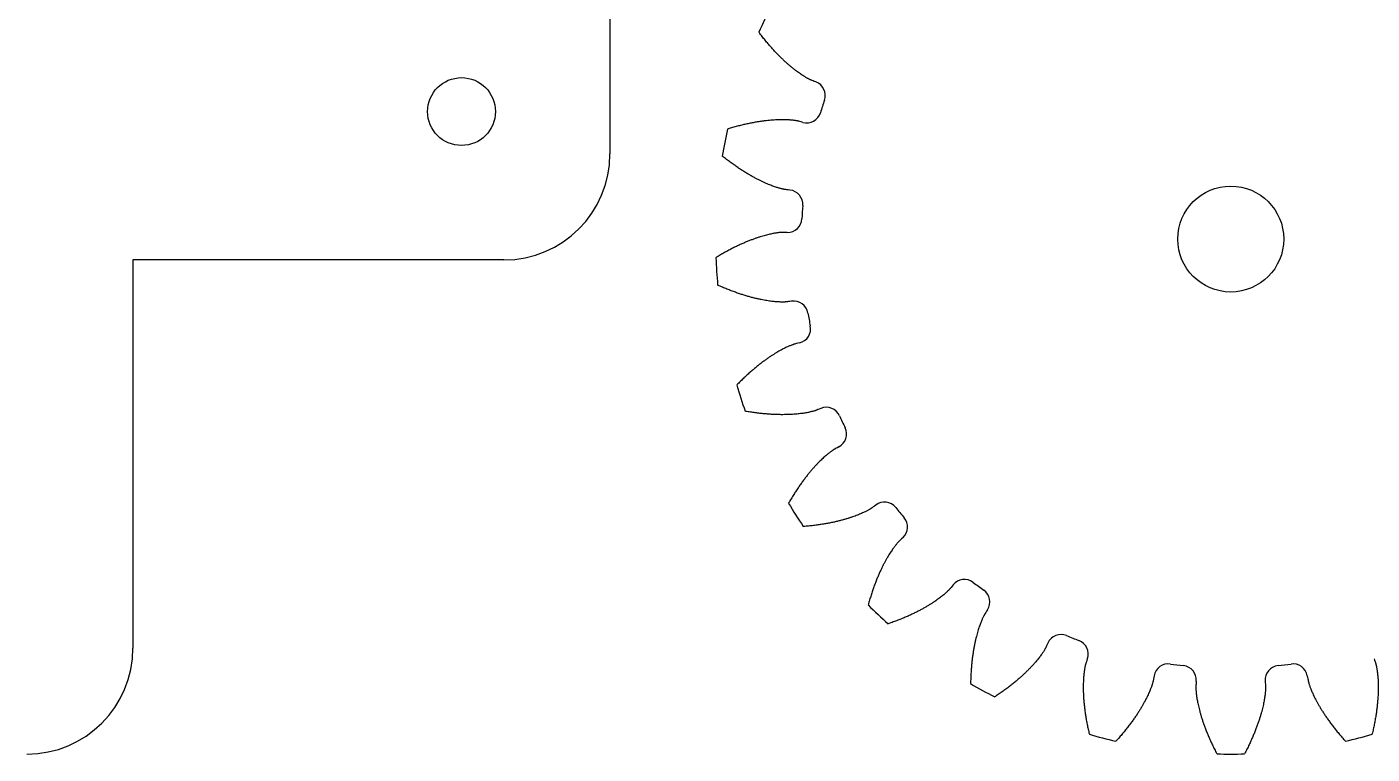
# Model space of a CAD drawing. Extents: x 0.1 to 34, y 0 to 22.
# Drawn here: x 5.231 to 7.729, y 15.904 to 17.255 of the extents above; entities that cross this region are included whole.
import ezdxf

# ---------------------------------------------------------------- set-up
doc = ezdxf.new("R2010")
doc.units = 0
doc.header["$LTSCALE"] = 0.5
doc.header["$MEASUREMENT"] = 0
doc.layers.add('VISIBLE', color=7, linetype='CONTINUOUS')

msp = doc.modelspace()

# ---------------------------------------------------------------- linework, layer by layer
at = {"layer": 'VISIBLE'}
for p, q in [((6.313868066011151, 18.39713222768186), (6.313868066011151, 17.01917947177635)), ((6.117017672310364, 16.82232907807556), (5.428041294357608, 16.82232907807556)), ((5.428041294357608, 16.82232907807556), (5.428041294357607, 16.10128213353806))]:
    msp.add_line(p, q, dxfattribs=at)
for centre, radius in [((6.038277514830049, 17.09791962925667), 0.0629921259842519), ((7.466785317873226, 16.8611246532231), 0.0984251968503937)]:
    msp.add_circle(centre, radius, dxfattribs=at)
for centre, radius, start, end in [((7.466785317873226, 16.8611246532231), 0.9566929133858267, 153.2729143596303, 156.3270856403697), ((6.687021735592581, 17.12776238842843), 0.0268474817862995, 341.1220361915381, 69.24605063993587), ((7.466785317873205, 16.86112465322311), 0.7972440944881668, 161.1220361915319, 162.8779638084677), ((6.679217599755139, 17.10374372803966), 0.0268474817862995, 254.7539493600625, 342.8779638084671), ((7.466785317873226, 16.8611246532231), 0.9566929133858267, 167.6729143596302, 170.7270856403696), ((6.117017672310364, 17.01917947177635), 0.1968503937007875, 270, 0), ((6.645209334132749, 16.92546615637182), 0.0268474817862995, 355.5220361915267, 83.6460506399378), ((7.466785317873204, 16.8611246532231), 0.7972440944881668, 175.5220361915321, 177.2779638084679), ((6.643623577515377, 16.90026127670555), 0.0268474817862995, 269.1539493600628, 357.2779638084712), ((7.466785317873226, 16.8611246532231), 0.9566929133858267, 182.0729143596301, 185.1270856403696), ((6.655019573276437, 16.71912711104088), 0.0268474817862995, 9.92203619152797, 98.04605063993812), ((7.466785317873204, 16.8611246532231), 0.7972440944881668, 189.9220361915322, 191.6779638084679), ((6.659751834799411, 16.69431972738362), 0.0268474817862995, 283.5539493600616, 11.67796380846336), ((7.466785317873226, 16.8611246532231), 0.9566929133858267, 196.4729143596302, 199.5270856403697), ((6.715836039618714, 16.52171029351568), 0.0268474817862995, 24.32203619152897, 112.4460506399369), ((7.466785317873206, 16.86112465322309), 0.7972440944881668, 204.3220361915323, 206.077963808468), ((6.726588973886504, 16.49885914501778), 0.0268474817862995, 297.9539493600606, 26.07796380846802), ((7.466785317873226, 16.8611246532231), 0.9566929133858267, 210.8729143596302, 213.9270856403695), ((6.823837410911977, 16.3456201284896), 0.0268474817862995, 38.72203619152781, 126.8460506399419), ((7.466785317873209, 16.86112465322309), 0.7972440944881668, 218.722036191532, 220.4779638084676), ((6.839935371518011, 16.32616103685183), 0.0268474817862995, 312.3539493600662, 40.47796380846973), ((6.97223756379661, 16.20192100864554), 0.0268474817862995, 53.12203619152511, 141.2460506399403), ((7.466785317873213, 16.86112465322308), 0.7972440944881668, 233.1220361915321, 234.8779638084678), ((6.992669056671855, 16.18707666016103), 0.0268474817862995, 326.7539493600617, 54.87796380846748), ((7.466785317873226, 16.8611246532231), 0.9566929133858267, 225.27291435963, 228.3270856403695), ((7.151711970889288, 16.0996420781717), 0.0268474817862995, 67.52203619153136, 155.6460506399333), ((7.466785317873218, 16.86112465322308), 0.7972440944881668, 247.522036191532, 249.2779638084676), ((7.175193210194617, 16.09034519784944), 0.0268474817862995, 341.1539493600642, 69.2779638084679), ((5.231190900656819, 16.10128213353806), 0.1968503937007883, 270.0000000000002, 0), ((7.350983595131681, 16.04520989842536), 0.0268474817862995, 81.9220361915326, 170.0460506399336), ((7.466785317873224, 16.86112465322308), 0.7972440944881668, 261.9220361915321, 263.6779638084677), ((7.376039168243582, 16.04204464344752), 0.0268474817862995, 355.553949360063, 83.6779638084669), ((7.557531467502869, 16.04204464344752), 0.0268474817862995, 96.32203619153124, 184.4460506399369), ((7.466785317873229, 16.86112465322308), 0.7972440944881668, 276.322036191532, 278.0779638084679), ((7.582587040614771, 16.04520989842536), 0.0268474817862995, 9.953949360066357, 98.07796380846742), ((7.466785317873226, 16.8611246532231), 0.9566929133858267, 239.6729143596301, 242.7270856403696), ((7.466785317873226, 16.8611246532231), 0.9566929133858267, 254.0729143596303, 257.1270856403697), ((7.466785317873226, 16.8611246532231), 0.9566929133858267, 282.8729143596303, 285.9270856403697), ((7.466785317873226, 16.8611246532231), 0.9566929133858267, 268.4729143596303, 271.5270856403697)]:
    msp.add_arc(centre, radius, start, end, dxfattribs=at)
for points, knots in [([(6.696535288301359, 17.15286775823497), (6.692152274735229, 17.15452867902227), (6.688175774200857, 17.15604212059268), (6.687787356107346, 17.15621627893837), (6.686919702127298, 17.15659031866463), (6.685898731570252, 17.15706386557452), (6.68453906446388, 17.15772299511043), (6.68291184943801, 17.15855430712562), (6.681003218309005, 17.15957730489749), (6.678826610044673, 17.16080084219774), (6.676387511207682, 17.1622367793988), (6.673694229006979, 17.16389579607058), (6.670754661536128, 17.16578863167162), (6.667577245154685, 17.16792570713525), (6.664170670745927, 17.17031722376349), (6.660543957969946, 17.17297312343096), (6.656706425631637, 17.17590308914308), (6.652667691488771, 17.1791165342666), (6.648437663350133, 17.18262259524625), (6.644026532347094, 17.18643012351611), (6.639444765370178, 17.19054767808437), (6.634703097294388, 17.19498351736289), (6.629812523752685, 17.1997455945869), (6.624784290664423, 17.20484154034051), (6.619629895472571, 17.21027869589373), (6.614361042281984, 17.21606395130709), (6.60898977391303, 17.22220433732638), (6.603527921899979, 17.22870471571089), (6.597989178765164, 17.23557662950871), (6.593670143313378, 17.24114297060311), (6.591204647526403, 17.24443362954039), (6.59059571640446, 17.2452510813697)], [0.0536911672303415, 0.0536911672303415, 0.0536911672303415, 0.0536911672303415, 0.0905435754010975, 0.1013092728352796, 0.115207725714169, 0.1316525960378305, 0.1502993258569811, 0.170914061082359, 0.1933246408430584, 0.2173974649983035, 0.2430249432379983, 0.2701180128204043, 0.2986013623095595, 0.3284102196682816, 0.3594881017725389, 0.3917851842297868, 0.4252570875892032, 0.4598639524258898, 0.4955697204921996, 0.5323415664158622, 0.5701494416815013, 0.608965703886983, 0.6487648118058339, 0.6895230719587512, 0.731218426019739, 0.7738302709676904, 0.8173393057706125, 0.8617273997723854, 0.9069774789850393, 0.953073427271242, 0.9682173229019486, 0.9682173229019486, 0.9682173229019486, 0.9682173229019486]), ([(6.67215765944779, 17.07784113123697), (6.667635462242212, 17.0790736888285), (6.663528827096473, 17.08018661724789), (6.66311222255074, 17.0802740266136), (6.662190420700776, 17.08048141633205), (6.661086094279467, 17.08069842027077), (6.659598673863162, 17.08096436554788), (6.657793596311148, 17.08124827299448), (6.655648178288359, 17.08154251564152), (6.653168088031696, 17.08183203141015), (6.650350792911612, 17.08210400013692), (6.647196736307614, 17.08234489901333), (6.643705995416277, 17.08254139725201), (6.639879270124927, 17.08268010537308), (6.635717595330948, 17.08274766197681), (6.631222424405354, 17.08273072229449), (6.626395604891892, 17.0826159751541), (6.621239384681896, 17.08239015180579), (6.615756409093581, 17.08204003704661), (6.609949720182993, 17.08155247971925), (6.603822754983672, 17.08091440315674), (6.597379344019217, 17.08011281636231), (6.590623708149188, 17.07913482196262), (6.583560460368652, 17.07796763649991), (6.576194587214116, 17.07659856273455), (6.568531507629348, 17.07501514699027), (6.560576831891995, 17.07320462268202), (6.552337274243936, 17.07115610216255), (6.543817127335009, 17.06885219864712), (6.537051141050689, 17.06688759944795), (6.533122312265811, 17.06567458250817), (6.532149190510026, 17.06537117081931)], [0.0536911672303425, 0.0536911672303425, 0.0536911672303425, 0.0536911672303425, 0.0905435754010975, 0.1013092728352796, 0.115207725714169, 0.1316525960378305, 0.1502993258569811, 0.170914061082359, 0.1933246408430584, 0.2173974649983035, 0.2430249432379983, 0.2701180128204043, 0.2986013623095595, 0.3284102196682816, 0.3594881017725389, 0.3917851842297868, 0.4252570875892032, 0.4598639524258898, 0.4955697204921996, 0.5323415664158622, 0.5701494416815013, 0.608965703886983, 0.6487648118058339, 0.6895230719587512, 0.731218426019739, 0.7738302709676904, 0.8173393057706125, 0.8617273997723854, 0.9069774789850393, 0.953073427271242, 0.9682173229019486, 0.9682173229019486, 0.9682173229019486, 0.9682173229019486]), ([(6.64818054950456, 16.95214871917002), (6.643522182166224, 16.95266744792737), (6.639294233095037, 16.95314442647862), (6.638874706450847, 16.95321651766777), (6.637941291518766, 16.95336302947782), (6.636834630301616, 16.95356779398812), (6.635353760787731, 16.95386808029834), (6.633570928822881, 16.95426860319672), (6.631467851650066, 16.95478480435231), (6.629055344183718, 16.9554286015147), (6.626335771061374, 16.95621284689352), (6.623314522604694, 16.95714995045924), (6.619996577979382, 16.95825227844656), (6.61638751692051, 16.95953202243332), (6.612493220310624, 16.96100122456365), (6.608319951996934, 16.96267175746818), (6.603874329951418, 16.96455531743542), (6.599163328763185, 16.96666341393298), (6.594194272827579, 16.96900736033926), (6.588974831840692, 16.97159826443556), (6.583513015317662, 16.97444701934289), (6.577817167094133, 16.9775642936748), (6.57189595946587, 16.98096052530371), (6.565758387391885, 16.98464590183132), (6.559413761402226, 16.98863039318595), (6.552871704407398, 16.9929235836567), (6.546142132405041, 16.9975352780332), (6.539235296149648, 17.00247312771657), (6.532161587348464, 17.00775171830064), (6.52659394959886, 17.01206908211461), (6.523387558295953, 17.0146432150812), (6.522594465861756, 17.0152835501461)], [0.0536911672303425, 0.0536911672303425, 0.0536911672303425, 0.0536911672303425, 0.0905435754010975, 0.1013092728352796, 0.115207725714169, 0.1316525960378305, 0.1502993258569811, 0.170914061082359, 0.1933246408430584, 0.2173974649983035, 0.2430249432379983, 0.2701180128204043, 0.2986013623095595, 0.3284102196682816, 0.3594881017725389, 0.3917851842297868, 0.4252570875892032, 0.4598639524258898, 0.4955697204921996, 0.5323415664158622, 0.5701494416815013, 0.608965703886983, 0.6487648118058339, 0.6895230719587512, 0.731218426019739, 0.7738302709676904, 0.8173393057706125, 0.8617273997723854, 0.9069774789850393, 0.953073427271242, 0.9682173229019486, 0.9682173229019486, 0.9682173229019486, 0.9682173229019486]), ([(6.643227152091241, 16.87341672185455), (6.638540503418255, 16.87348593167003), (6.634286111724152, 16.87354261676557), (6.633860857751008, 16.87352367466785), (6.632916440275557, 16.87349530605888), (6.631792841614453, 16.87343085760671), (6.630286013344744, 16.8733185413084), (6.628467040712472, 16.87314462474776), (6.626315849771324, 16.87289607945497), (6.623841676466808, 16.87255972618726), (6.621045255981596, 16.87212251771083), (6.617930380751323, 16.87157146632509), (6.614500440779303, 16.87089367925189), (6.610759443792859, 16.87007636172135), (6.606711715021159, 16.86910682947521), (6.602361980883918, 16.86797251843389), (6.597715341234768, 16.86666099508575), (6.592777273147305, 16.86515996657097), (6.587553625319537, 16.86345729073038), (6.582050614795559, 16.86154098610304), (6.57627482266301, 16.85939924160499), (6.570233189832067, 16.85702042698802), (6.563933012002545, 16.85439309975856), (6.557381936360461, 16.85150602527991), (6.550587950456194, 16.84834814532077), (6.543559400090782, 16.84490874509651), (6.536304894205271, 16.84117685432718), (6.528833643749054, 16.83714359718501), (6.521154130428018, 16.83279320066169), (6.515089285997764, 16.8292076905934), (6.511585553639653, 16.82705572282417), (6.510718459711939, 16.82651983783181)], [0.0536911672303424, 0.0536911672303424, 0.0536911672303424, 0.0536911672303424, 0.0905435754010975, 0.1013092728352796, 0.115207725714169, 0.1316525960378305, 0.1502993258569811, 0.170914061082359, 0.1933246408430584, 0.2173974649983035, 0.2430249432379983, 0.2701180128204043, 0.2986013623095595, 0.3284102196682816, 0.3594881017725389, 0.3917851842297868, 0.4252570875892032, 0.4598639524258898, 0.4955697204921996, 0.5323415664158622, 0.5701494416815013, 0.608965703886983, 0.6487648118058339, 0.6895230719587512, 0.731218426019739, 0.7738302709676904, 0.8173393057706125, 0.8617273997723854, 0.9069774789850393, 0.953073427271242, 0.9682173229019486, 0.9682173229019486, 0.9682173229019486, 0.9682173229019486]), ([(6.651261758922106, 16.74571030327854), (6.646620740163709, 16.74505424637035), (6.642407000145158, 16.74446479158586), (6.641982725352253, 16.74443028586393), (6.641042199361184, 16.74434006388192), (6.639919383078218, 16.74426317988537), (6.638410359634634, 16.74418575487665), (6.636583932619954, 16.74413032233149), (6.634418553476673, 16.74410729205375), (6.631921733525, 16.74413089693482), (6.629092566898471, 16.74421417347001), (6.625933188337724, 16.74437048226622), (6.622445345221304, 16.74461303931828), (6.618631410064529, 16.74495504080691), (6.614494084231739, 16.74540961306615), (6.610036482176696, 16.74598981348154), (6.605262105206945, 16.74670861670391), (6.600174846503851, 16.74757890511956), (6.594778986830621, 16.74861345817932), (6.589079192532854, 16.749824942069), (6.583080512483009, 16.7512258995676), (6.576788375203488, 16.75282873914209), (6.570208584740627, 16.75464572745219), (6.563347319906741, 16.75668896899271), (6.556211119304108, 16.75897043590299), (6.548806920006024, 16.76150180448461), (6.541141888128807, 16.76429503750003), (6.533224049554567, 16.7673600952265), (6.525059842226272, 16.77071368933711), (6.518593437334996, 16.77351080002407), (6.514847619874001, 16.77520666477869), (6.513920199041982, 16.77562964847206)], [0.0536911672303414, 0.0536911672303414, 0.0536911672303414, 0.0536911672303414, 0.0905435754010975, 0.1013092728352796, 0.115207725714169, 0.1316525960378305, 0.1502993258569811, 0.170914061082359, 0.1933246408430584, 0.2173974649983035, 0.2430249432379983, 0.2701180128204043, 0.2986013623095595, 0.3284102196682816, 0.3594881017725389, 0.3917851842297868, 0.4252570875892032, 0.4598639524258898, 0.4955697204921996, 0.5323415664158622, 0.5701494416815013, 0.608965703886983, 0.6487648118058339, 0.6895230719587512, 0.731218426019739, 0.7738302709676904, 0.8173393057706125, 0.8617273997723854, 0.9069774789850393, 0.953073427271242, 0.9682173229019486, 0.9682173229019486, 0.9682173229019486, 0.9682173229019486]), ([(6.666043833125837, 16.66821995659294), (6.661487212357852, 16.66712146992514), (6.657352383192087, 16.6661183499638), (6.656945200062641, 16.66599424660432), (6.656037508185008, 16.66573190217195), (6.654965237120292, 16.66539005086218), (6.653533680559094, 16.66490653023454), (6.651815105586763, 16.66428571748379), (6.649793308965615, 16.66351000126599), (6.647480514021341, 16.66256891327476), (6.6448806775546, 16.66144999901166), (6.642000702764481, 16.66014162194897), (6.638847079454659, 16.65863213741841), (6.635426871372204, 16.65691014930259), (6.631747422308013, 16.65496444748331), (6.627816434752171, 16.65278403801741), (6.623641940425634, 16.65035814629694), (6.619232301439583, 16.64767622775766), (6.614596202376615, 16.64472797622073), (6.609742644629125, 16.64150333276082), (6.604680939824913, 16.63799249401084), (6.599420703137818, 16.63418592124237), (6.593971846692268, 16.63007434581561), (6.5883445713644, 16.62564878782842), (6.5825493638313, 16.6209005228872), (6.576596972353901, 16.6158212483483), (6.570498463605225, 16.61040247953984), (6.56426496648435, 16.6046379101545), (6.557908618816439, 16.59851437203648), (6.552925992720742, 16.59353324188325), (6.550067509179289, 16.59057753933389), (6.54936092578007, 16.58984285266294)], [0.0536911672303425, 0.0536911672303425, 0.0536911672303425, 0.0536911672303425, 0.0905435754010975, 0.1013092728352796, 0.115207725714169, 0.1316525960378305, 0.1502993258569811, 0.170914061082359, 0.1933246408430584, 0.2173974649983035, 0.2430249432379983, 0.2701180128204043, 0.2986013623095595, 0.3284102196682816, 0.3594881017725389, 0.3917851842297868, 0.4252570875892032, 0.4598639524258898, 0.4955697204921996, 0.5323415664158622, 0.5701494416815013, 0.608965703886983, 0.6487648118058339, 0.6895230719587512, 0.731218426019739, 0.7738302709676904, 0.8173393057706125, 0.8617273997723854, 0.9069774789850393, 0.953073427271242, 0.9682173229019486, 0.9682173229019486, 0.9682173229019486, 0.9682173229019486]), ([(6.705585312834399, 16.54652379545836), (6.701253254933002, 16.54473417535299), (6.697318488749506, 16.54311532484472), (6.696916124553498, 16.54297639033313), (6.696027584210472, 16.542655103538), (6.694959163538177, 16.54230140193885), (6.693516803657656, 16.54185113050925), (6.691761542719604, 16.54134322555124), (6.689669920341139, 16.5407824109172), (6.687245672284366, 16.54018434033548), (6.684484679097744, 16.53956141545606), (6.681385685807282, 16.53892710802622), (6.67794709821015, 16.53829465339139), (6.674167932528044, 16.53767742317056), (6.670047540870442, 16.53708880311186), (6.665585692605078, 16.53654221491219), (6.660782552375034, 16.53605109633965), (6.655638687331024, 16.53562889325152), (6.650155065628022, 16.53528904819121), (6.644333057057481, 16.53504498988596), (6.638174432609953, 16.53491012266382), (6.631681364400578, 16.5348978151756), (6.624856423536674, 16.53502139210895), (6.617702584446366, 16.53529411428187), (6.610223202959733, 16.53572920379118), (6.602422094431033, 16.53633969528596), (6.594303224821816, 16.53713895783715), (6.585871890846121, 16.53813863475728), (6.577130172163007, 16.53935651374282), (6.570171308131151, 16.54045761855124), (6.566121427999295, 16.5411686576744), (6.565117952031146, 16.54134771237516)], [0.0536911672303411, 0.0536911672303411, 0.0536911672303411, 0.0536911672303411, 0.0905435754010975, 0.1013092728352796, 0.115207725714169, 0.1316525960378305, 0.1502993258569811, 0.170914061082359, 0.1933246408430584, 0.2173974649983035, 0.2430249432379983, 0.2701180128204043, 0.2986013623095595, 0.3284102196682816, 0.3594881017725389, 0.3917851842297868, 0.4252570875892032, 0.4598639524258898, 0.4955697204921996, 0.5323415664158622, 0.5701494416815013, 0.608965703886983, 0.6487648118058339, 0.6895230719587512, 0.731218426019739, 0.7738302709676904, 0.8173393057706125, 0.8617273997723854, 0.9069774789850393, 0.953073427271242, 0.9682173229019486, 0.9682173229019486, 0.9682173229019486, 0.9682173229019486]), ([(6.739174046568293, 16.47514410287445), (6.735033762946242, 16.47294694168065), (6.731278302832137, 16.47094704637883), (6.730914775359926, 16.47072557962808), (6.730100842699039, 16.47024574343784), (6.729147273965245, 16.46964796904549), (6.727880939076194, 16.46882362546783), (6.726370746149793, 16.46779492447528), (6.724605380765998, 16.46654077843532), (6.722599285594179, 16.46505408774016), (6.720359390432645, 16.46332377318861), (6.717895275490551, 16.46134028059169), (6.715216122593697, 16.45909394506832), (6.712331607667698, 16.45657548521357), (6.709251631627787, 16.45377586942223), (6.705986389058638, 16.45068636467749), (6.702546338885965, 16.44729853228328), (6.698942202836339, 16.44360423852474), (6.695184955692675, 16.43959566077844), (6.691285817605085, 16.43526529469396), (6.687256245657706, 16.43060596060267), (6.68310792513131, 16.42561081064935), (6.678852761759695, 16.42027333243065), (6.674502869150563, 16.41458736501933), (6.670070574191218, 16.40854706604518), (6.665568352249721, 16.40214706669117), (6.661009032371307, 16.39538190101667), (6.656404962135078, 16.38824822848324), (6.651771172821279, 16.38073631319129), (6.648183841782548, 16.37467254567995), (6.646150216091427, 16.37109882601195), (6.645648540454309, 16.37021150072794)], [0.0536911672303407, 0.0536911672303407, 0.0536911672303407, 0.0536911672303407, 0.0905435754010975, 0.1013092728352796, 0.115207725714169, 0.1316525960378305, 0.1502993258569811, 0.170914061082359, 0.1933246408430584, 0.2173974649983035, 0.2430249432379983, 0.2701180128204043, 0.2986013623095595, 0.3284102196682816, 0.3594881017725389, 0.3917851842297868, 0.4252570875892032, 0.4598639524258898, 0.4955697204921996, 0.5323415664158622, 0.5701494416815013, 0.608965703886983, 0.6487648118058339, 0.6895230719587512, 0.731218426019739, 0.7738302709676904, 0.8173393057706125, 0.8617273997723854, 0.9069774789850393, 0.953073427271242, 0.9682173229019486, 0.9682173229019486, 0.9682173229019486, 0.9682173229019486]), ([(6.80773786256107, 16.36710481655255), (6.803986964646814, 16.36429408166299), (6.800578408128738, 16.3617475537621), (6.800223236551854, 16.36151292022717), (6.799442512114447, 16.36098075624986), (6.79849561985304, 16.36037246142043), (6.797210552311503, 16.35957763577984), (6.795636746950219, 16.35864917194543), (6.793750305663055, 16.35758581100109), (6.791550953922351, 16.35640364393078), (6.789031617531773, 16.35511365829787), (6.786187730657335, 16.35372859051062), (6.78301445768446, 16.35226086363961), (6.779507520355629, 16.35072318455412), (6.775662962234803, 16.34912835734055), (6.771477222095163, 16.34748932467262), (6.766947117570191, 16.3458191430913), (6.762069854143792, 16.34413097707217), (6.756843026529967, 16.34243808760678), (6.751264621896991, 16.34075382218751), (6.745333022075654, 16.33909160444821), (6.739047006291852, 16.33746492322202), (6.732405751161764, 16.33588732398541), (6.725408839835058, 16.33437239065361), (6.71805623451047, 16.33293376448794), (6.710348389090484, 16.33158501947003), (6.702285820185928, 16.3303400909514), (6.693870762530748, 16.32921157368775), (6.685100806827466, 16.3282172137325), (6.678086734675064, 16.3275531261977), (6.67398726073545, 16.32723466248628), (6.672970781716774, 16.32715853752907)], [0.0536911672303414, 0.0536911672303414, 0.0536911672303414, 0.0536911672303414, 0.0905435754010975, 0.1013092728352796, 0.115207725714169, 0.1316525960378305, 0.1502993258569811, 0.170914061082359, 0.1933246408430584, 0.2173974649983035, 0.2430249432379983, 0.2701180128204043, 0.2986013623095595, 0.3284102196682816, 0.3594881017725389, 0.3917851842297868, 0.4252570875892032, 0.4598639524258898, 0.4955697204921996, 0.5323415664158622, 0.5701494416815013, 0.608965703886983, 0.6487648118058339, 0.6895230719587512, 0.731218426019739, 0.7738302709676904, 0.8173393057706125, 0.8617273997723854, 0.9069774789850393, 0.953073427271242, 0.9682173229019486, 0.9682173229019486, 0.9682173229019486, 0.9682173229019486]), ([(6.858022752153905, 16.30632082667154), (6.85455895492466, 16.30316304667014), (6.8514188332328, 16.30029203680474), (6.851121803185864, 16.29998712223317), (6.850452772124242, 16.29931994415761), (6.849677821951897, 16.29850380704622), (6.848656277213323, 16.29739043705724), (6.84744935730852, 16.29601848488956), (6.846051347561701, 16.29436471163556), (6.844478002499887, 16.29242583248049), (6.842738789494316, 16.29019283966742), (6.840845363804437, 16.28765886167091), (6.838809022350297, 16.28481682067711), (6.836641445262058, 16.28166013317835), (6.834354468468373, 16.27818251357139), (6.831960138085259, 16.27437803849333), (6.829470683070421, 16.27024113539429), (6.826898511080301, 16.26576659247999), (6.824256197512167, 16.26094956220665), (6.821556476270547, 16.25578556632464), (6.818812230005185, 16.25027049998884), (6.816036479874616, 16.2444006364931), (6.813242377140972, 16.23817262886883), (6.810443187000994, 16.23158352227735), (6.807652302008539, 16.22463072346949), (6.804883140765544, 16.21731213479734), (6.802149488593357, 16.20962565249666), (6.799464135907303, 16.20157111169623), (6.796844062972085, 16.19314282049502), (6.794877432192765, 16.1863774244393), (6.793796444533301, 16.18241023760261), (6.793531198783599, 16.18142602761649)], [0.0536911672303418, 0.0536911672303418, 0.0536911672303418, 0.0536911672303418, 0.0905435754010975, 0.1013092728352796, 0.115207725714169, 0.1316525960378305, 0.1502993258569811, 0.170914061082359, 0.1933246408430584, 0.2173974649983035, 0.2430249432379983, 0.2701180128204043, 0.2986013623095595, 0.3284102196682816, 0.3594881017725389, 0.3917851842297868, 0.4252570875892032, 0.4598639524258898, 0.4955697204921996, 0.5323415664158622, 0.5701494416815013, 0.608965703886983, 0.6487648118058339, 0.6895230719587512, 0.731218426019739, 0.7738302709676904, 0.8173393057706125, 0.8617273997723854, 0.9069774789850393, 0.953073427271242, 0.9682173229019486, 0.9682173229019486, 0.9682173229019486, 0.9682173229019486]), ([(6.951300787711997, 16.21872692086263), (6.948366732495671, 16.21507167999913), (6.945698557784841, 16.21175748241912), (6.945412895563488, 16.21144189274877), (6.944789042819404, 16.21073228940914), (6.944023175692096, 16.20990762275071), (6.942976146009325, 16.20881818471729), (6.941682684203707, 16.20752750080385), (6.940119956051764, 16.20602840842811), (6.938283693985646, 16.20433642477393), (6.936164313562005, 16.2024604329291), (6.933754224974997, 16.20041163368743), (6.931045655037746, 16.19820085725747), (6.928031299832174, 16.19583934733944), (6.924704142974152, 16.1933385218302), (6.921057516407282, 16.19071003114448), (6.917085090715246, 16.18796573020562), (6.91278088530486, 16.18511767493512), (6.908139272582118, 16.18217811153578), (6.90315498356573, 16.17915946759306), (6.897823112602258, 16.17607434259038), (6.892139122734076, 16.17293549799017), (6.886098847822454, 16.16975584894566), (6.879698505930846, 16.16654844894189), (6.872934668001839, 16.16332650127412), (6.865804397965774, 16.16010326635334), (6.858304730622208, 16.15689237020226), (6.850434698308435, 16.15370656764489), (6.842187554155465, 16.15056244804185), (6.835558993831805, 16.14817489522597), (6.831667511108868, 16.14684693892618), (6.830701898154758, 16.14652041752203)], [0.0536911672303421, 0.0536911672303421, 0.0536911672303421, 0.0536911672303421, 0.0905435754010975, 0.1013092728352796, 0.115207725714169, 0.1316525960378305, 0.1502993258569811, 0.170914061082359, 0.1933246408430584, 0.2173974649983035, 0.2430249432379983, 0.2701180128204043, 0.2986013623095595, 0.3284102196682816, 0.3594881017725389, 0.3917851842297868, 0.4252570875892032, 0.4598639524258898, 0.4955697204921996, 0.5323415664158622, 0.5701494416815013, 0.608965703886983, 0.6487648118058339, 0.6895230719587512, 0.731218426019739, 0.7738302709676904, 0.8173393057706125, 0.8617273997723854, 0.9069774789850393, 0.953073427271242, 0.9682173229019486, 0.9682173229019486, 0.9682173229019486, 0.9682173229019486]), ([(7.015122248615769, 16.1723579153166), (7.012552580898197, 16.16843793143859), (7.010225103023041, 16.1648762031183), (7.010013233891629, 16.16450699962984), (7.009531142111398, 16.16369440092116), (7.008983503469895, 16.16271118198697), (7.008270936294706, 16.16137874271777), (7.007443124627858, 16.15974974417534), (7.00650031261193, 16.15780025636299), (7.005458576716711, 16.15553101565604), (7.004329327016622, 16.15293565173227), (7.003125561478587, 16.15001040749301), (7.001859982289863, 16.14675123691672), (7.000545539879629, 16.14315466805898), (6.99919526149503, 16.1392175562661), (6.997822287881654, 16.13493716001573), (6.996439849638807, 16.13031112304804), (6.995061260734119, 16.12533748296552), (6.993699907020751, 16.120014671893), (6.992369236039592, 16.11434151906659), (6.991082746541731, 16.10831725238714), (6.989853977396188, 16.10194150046028), (6.98869649905126, 16.09521429205447), (6.987623894791632, 16.08813606408301), (6.9866497813343, 16.08070763536114), (6.985787677374968, 16.07293031121301), (6.985051458328655, 16.06480548223801), (6.984453553778076, 16.0563361695916), (6.984011826039915, 16.0475210830144), (6.983789466164631, 16.04047915312985), (6.983729038967065, 16.03636777206373), (6.983716889470738, 16.0353485189086)], [0.053691167230342, 0.053691167230342, 0.053691167230342, 0.053691167230342, 0.0905435754010975, 0.1013092728352796, 0.115207725714169, 0.1316525960378305, 0.1502993258569811, 0.170914061082359, 0.1933246408430584, 0.2173974649983035, 0.2430249432379983, 0.2701180128204043, 0.2986013623095595, 0.3284102196682816, 0.3594881017725389, 0.3917851842297868, 0.4252570875892032, 0.4598639524258898, 0.4955697204921996, 0.5323415664158622, 0.5701494416815013, 0.608965703886983, 0.6487648118058339, 0.6895230719587512, 0.731218426019739, 0.7738302709676904, 0.8173393057706125, 0.8617273997723854, 0.9069774789850393, 0.953073427271242, 0.9682173229019486, 0.9682173229019486, 0.9682173229019486, 0.9682173229019486]), ([(7.127253501712441, 16.1107132372705), (7.125320646673988, 16.10644316265957), (7.123560505000346, 16.10256953862314), (7.123362301342482, 16.10219282247702), (7.122934519254002, 16.10135036676264), (7.122397799509065, 16.10036114511426), (7.121654596410735, 16.09904554808634), (7.12072275112305, 16.09747374251094), (7.119581928063425, 16.09563311219106), (7.118224134770808, 16.09353762550868), (7.116637878780656, 16.09119350291896), (7.114813023210687, 16.08860970581418), (7.112739345719639, 16.08579479103903), (7.110406975660917, 16.08275783264164), (7.107806277567514, 16.07950814490087), (7.104927895531965, 16.07605535393404), (7.101762750788657, 16.07240936815847), (7.098302052449978, 16.06858037742366), (7.094537304216344, 16.06457884366971), (7.090460312026378, 16.06041549370426), (7.086063190982656, 16.0561013111884), (7.081338373017762, 16.05164752836428), (7.076278611011881, 16.04706561855525), (7.070876995575232, 16.04236728461776), (7.065126921854541, 16.03756446226935), (7.059022248292065, 16.03266926515), (7.05255671419053, 16.02769415378048), (7.045726210292393, 16.02265124162064), (7.03852007608774, 16.01755491896772), (7.032693524416097, 16.013593919595), (7.029254549081191, 16.01133991108504), (7.028400475204831, 16.01078350977462)], [0.0536911672303419, 0.0536911672303419, 0.0536911672303419, 0.0536911672303419, 0.0905435754010975, 0.1013092728352796, 0.115207725714169, 0.1316525960378305, 0.1502993258569811, 0.170914061082359, 0.1933246408430584, 0.2173974649983035, 0.2430249432379983, 0.2701180128204043, 0.2986013623095595, 0.3284102196682816, 0.3594881017725389, 0.3917851842297868, 0.4252570875892032, 0.4598639524258898, 0.4955697204921996, 0.5323415664158622, 0.5701494416815013, 0.608965703886983, 0.6487648118058339, 0.6895230719587512, 0.731218426019739, 0.7738302709676904, 0.8173393057706125, 0.8617273997723854, 0.9069774789850393, 0.953073427271242, 0.9682173229019486, 0.9682173229019486, 0.9682173229019486, 0.9682173229019486]), ([(7.200601396819651, 16.0816727512112), (7.199087320287025, 16.07723687046033), (7.197718730223334, 16.07320822017463), (7.197605334524172, 16.07279792618229), (7.197340473624895, 16.07189096540588), (7.197054556664154, 16.07080244391056), (7.196695740268604, 16.06933465742079), (7.196299051291218, 16.06755096847306), (7.195870677352561, 16.06542825959134), (7.195426006721471, 16.0629712420718), (7.194977675238611, 16.06017658329774), (7.194539206868314, 16.05704387666958), (7.19412391093991, 16.0535723621845), (7.193745194458495, 16.04976189761636), (7.193416457439864, 16.04561267685119), (7.193151109577797, 16.04112531246714), (7.192962551785992, 16.03630081254685), (7.192864167777715, 16.03114058739425), (7.192869312779631, 16.02564644731817), (7.192991303010544, 16.01982060260385), (7.193243405146712, 16.01366566241191), (7.193638825070705, 16.00718463399587), (7.194190699735814, 16.0003809200536), (7.194912077026931, 15.99325832179752), (7.195815942235786, 15.98582101865808), (7.196915064722476, 15.9780736369132), (7.198222538152343, 15.9700209741494), (7.199749650279091, 15.96166904771853), (7.201514023116337, 15.95302105007461), (7.203049905833836, 15.94614505671429), (7.204013835961224, 15.94214781461172), (7.204255546115809, 15.94115756171186)], [0.0536911672303414, 0.0536911672303414, 0.0536911672303414, 0.0536911672303414, 0.0905435754010975, 0.1013092728352796, 0.115207725714169, 0.1316525960378305, 0.1502993258569811, 0.170914061082359, 0.1933246408430584, 0.2173974649983035, 0.2430249432379983, 0.2701180128204043, 0.2986013623095595, 0.3284102196682816, 0.3594881017725389, 0.3917851842297868, 0.4252570875892032, 0.4598639524258898, 0.4955697204921996, 0.5323415664158622, 0.5701494416815013, 0.608965703886983, 0.6487648118058339, 0.6895230719587512, 0.731218426019739, 0.7738302709676904, 0.8173393057706125, 0.8617273997723854, 0.9069774789850393, 0.953073427271242, 0.9682173229019486, 0.9682173229019486, 0.9682173229019486, 0.9682173229019486]), ([(7.732969238926802, 16.0816727512112), (7.734483315459427, 16.07723687046033), (7.735851905523117, 16.07320822017463), (7.73596530122228, 16.07279792618229), (7.736230162121557, 16.07189096540588), (7.736516079082298, 16.07080244391056), (7.736874895477849, 16.06933465742079), (7.737271584455235, 16.06755096847306), (7.737699958393891, 16.06542825959134), (7.738144629024981, 16.0629712420718), (7.738592960507843, 16.06017658329774), (7.739031428878139, 16.05704387666958), (7.739446724806543, 16.0535723621845), (7.739825441287957, 16.04976189761636), (7.740154178306589, 16.04561267685119), (7.740419526168655, 16.04112531246714), (7.740608083960462, 16.03630081254685), (7.740706467968739, 16.03114058739425), (7.740701322966822, 16.02564644731817), (7.740579332735908, 16.01982060260385), (7.74032723059974, 16.01366566241191), (7.739931810675746, 16.00718463399587), (7.739379936010638, 16.0003809200536), (7.738658558719521, 15.99325832179752), (7.737754693510666, 15.98582101865808), (7.736655571023975, 15.9780736369132), (7.735348097594109, 15.9700209741494), (7.733820985467362, 15.96166904771853), (7.732056612630116, 15.95302105007461), (7.730520729912616, 15.94614505671429), (7.729556799785228, 15.94214781461172), (7.729315089630644, 15.94115756171186)], [0.0536911672303408, 0.0536911672303408, 0.0536911672303408, 0.0536911672303408, 0.0905435754010975, 0.1013092728352796, 0.115207725714169, 0.1316525960378305, 0.1502993258569811, 0.170914061082359, 0.1933246408430584, 0.2173974649983035, 0.2430249432379983, 0.2701180128204043, 0.2986013623095595, 0.3284102196682816, 0.3594881017725389, 0.3917851842297868, 0.4252570875892032, 0.4598639524258898, 0.4955697204921996, 0.5323415664158622, 0.5701494416815013, 0.608965703886983, 0.6487648118058339, 0.6895230719587512, 0.731218426019739, 0.7738302709676904, 0.8173393057706125, 0.8617273997723854, 0.9069774789850393, 0.953073427271242, 0.9682173229019486, 0.9682173229019486, 0.9682173229019486, 0.9682173229019486]), ([(7.324540248432939, 16.04985066276282), (7.323730041962969, 16.04523405889649), (7.322988529501216, 16.04104440244805), (7.322890238271607, 16.04063023028708), (7.322685405960624, 16.03970785678882), (7.322411557673548, 16.03861623658477), (7.322018879343636, 16.03715714436202), (7.321507201840397, 16.03540297944968), (7.320859965981583, 16.033336464758), (7.320065956608656, 16.03096914218235), (7.319112495349694, 16.02830417869112), (7.317987535183573, 16.02534773319787), (7.316679046921945, 16.02210555152538), (7.315175213398717, 16.01858396791389), (7.313464385495842, 16.01478960777385), (7.311535107320857, 16.01072946808085), (7.309376121211085, 16.00641088816385), (7.306976378348291, 16.00184155153463), (7.30432504758106, 15.99702947850844), (7.301411524630941, 15.99198302111033), (7.298225440793625, 15.98671085703522), (7.29475667242142, 15.98122198354188), (7.290995346776612, 15.97552571121272), (7.28693186115856, 15.96963165694206), (7.282556849925347, 15.96354973890472), (7.277861351927807, 15.95729016282507), (7.272836204354475, 15.95086344078165), (7.26747441455273, 15.94428028373687), (7.26176207821078, 15.93755197872932), (7.257103638861242, 15.93226641695789), (7.254333254382326, 15.9292279838821), (7.253644384186431, 15.92847666340605)], [0.0536911672303416, 0.0536911672303416, 0.0536911672303416, 0.0536911672303416, 0.0905435754010975, 0.1013092728352796, 0.115207725714169, 0.1316525960378305, 0.1502993258569811, 0.170914061082359, 0.1933246408430584, 0.2173974649983035, 0.2430249432379983, 0.2701180128204043, 0.2986013623095595, 0.3284102196682816, 0.3594881017725389, 0.3917851842297868, 0.4252570875892032, 0.4598639524258898, 0.4955697204921996, 0.5323415664158622, 0.5701494416815013, 0.608965703886983, 0.6487648118058339, 0.6895230719587512, 0.731218426019739, 0.7738302709676904, 0.8173393057706125, 0.8617273997723854, 0.9069774789850393, 0.953073427271242, 0.9682173229019486, 0.9682173229019486, 0.9682173229019486, 0.9682173229019486]), ([(7.402805859739312, 16.03996341673278), (7.40244250938856, 16.03529036181066), (7.402118800683358, 16.03104792447333), (7.402111003485266, 16.03062232025761), (7.402080015651333, 16.02967798509462), (7.402073785585528, 16.02855255684702), (7.402091265723383, 16.02704164955998), (7.402150624862829, 16.02521534594349), (7.402263605311458, 16.02305279359821), (7.402443940235632, 16.02056238271311), (7.402704697285916, 16.01774402777757), (7.403059076663637, 16.01460069823924), (7.403520158566084, 16.01113496786781), (7.404100964162841, 16.007350033092), (7.404814424266066, 16.00324941415498), (7.405673374937364, 15.99883703924487), (7.406690545376127, 15.99411721744523), (7.40787854809333, 15.98909464314688), (7.409249868531139, 15.98377439109425), (7.410816854879268, 15.97816191374137), (7.412591708145083, 15.97226303756551), (7.414586471450536, 15.96608395951121), (7.416813022810819, 15.95963124240179), (7.41928305486444, 15.9529118129046), (7.422008105564225, 15.94593294845633), (7.42499939258881, 15.93870230560259), (7.428268405130707, 15.93122778746708), (7.431824579863532, 15.92351802950564), (7.43568419124191, 15.91558050629207), (7.438881811392471, 15.90930249340695), (7.440809531569824, 15.90567055169006), (7.441289913837361, 15.90477152027706)], [0.0536911672303413, 0.0536911672303413, 0.0536911672303413, 0.0536911672303413, 0.0905435754010975, 0.1013092728352796, 0.115207725714169, 0.1316525960378305, 0.1502993258569811, 0.170914061082359, 0.1933246408430584, 0.2173974649983035, 0.2430249432379983, 0.2701180128204043, 0.2986013623095595, 0.3284102196682816, 0.3594881017725389, 0.3917851842297868, 0.4252570875892032, 0.4598639524258898, 0.4955697204921996, 0.5323415664158622, 0.5701494416815013, 0.608965703886983, 0.6487648118058339, 0.6895230719587512, 0.731218426019739, 0.7738302709676904, 0.8173393057706125, 0.8617273997723854, 0.9069774789850393, 0.953073427271242, 0.9682173229019486, 0.9682173229019486, 0.9682173229019486, 0.9682173229019486]), ([(7.53076477600714, 16.03996341673278), (7.531128126357891, 16.03529036181066), (7.531451835063093, 16.03104792447333), (7.531459632261187, 16.03062232025761), (7.531490620095119, 16.02967798509462), (7.531496850160925, 16.02855255684702), (7.53147937002307, 16.02704164955998), (7.531420010883624, 16.02521534594349), (7.531307030434995, 16.02305279359821), (7.531126695510821, 16.02056238271311), (7.530865938460537, 16.01774402777757), (7.530511559082815, 16.01460069823924), (7.530050477180367, 16.01113496786781), (7.529469671583612, 16.007350033092), (7.528756211480387, 16.00324941415498), (7.527897260809088, 15.99883703924487), (7.526880090370327, 15.99411721744523), (7.525692087653122, 15.98909464314688), (7.524320767215313, 15.98377439109425), (7.522753780867184, 15.97816191374137), (7.520978927601369, 15.97226303756551), (7.518984164295916, 15.96608395951121), (7.516757612935634, 15.95963124240179), (7.514287580882013, 15.9529118129046), (7.511562530182228, 15.94593294845633), (7.508571243157643, 15.93870230560259), (7.505302230615746, 15.93122778746708), (7.50174605588292, 15.92351802950564), (7.497886444504542, 15.91558050629207), (7.494688824353981, 15.90930249340695), (7.492761104176628, 15.90567055169006), (7.492280721909092, 15.90477152027706)], [0.0536911672303411, 0.0536911672303411, 0.0536911672303411, 0.0536911672303411, 0.0905435754010975, 0.1013092728352796, 0.115207725714169, 0.1316525960378305, 0.1502993258569811, 0.170914061082359, 0.1933246408430584, 0.2173974649983035, 0.2430249432379983, 0.2701180128204043, 0.2986013623095595, 0.3284102196682816, 0.3594881017725389, 0.3917851842297868, 0.4252570875892032, 0.4598639524258898, 0.4955697204921996, 0.5323415664158622, 0.5701494416815013, 0.608965703886983, 0.6487648118058339, 0.6895230719587512, 0.731218426019739, 0.7738302709676904, 0.8173393057706125, 0.8617273997723854, 0.9069774789850393, 0.953073427271242, 0.9682173229019486, 0.9682173229019486, 0.9682173229019486, 0.9682173229019486]), ([(7.609030387313513, 16.04985066276282), (7.609840593783483, 16.04523405889649), (7.610582106245237, 16.04104440244805), (7.610680397474845, 16.04063023028708), (7.610885229785828, 16.03970785678882), (7.611159078072904, 16.03861623658477), (7.611551756402816, 16.03715714436202), (7.612063433906054, 16.03540297944968), (7.61271066976487, 16.033336464758), (7.613504679137797, 16.03096914218235), (7.614458140396758, 16.02830417869112), (7.615583100562879, 16.02534773319787), (7.616891588824507, 16.02210555152538), (7.618395422347735, 16.01858396791389), (7.62010625025061, 16.01478960777385), (7.622035528425595, 16.01072946808085), (7.624194514535367, 16.00641088816385), (7.626594257398161, 16.00184155153463), (7.629245588165392, 15.99702947850844), (7.632159111115512, 15.99198302111033), (7.635345194952828, 15.98671085703522), (7.638813963325032, 15.98122198354188), (7.64257528896984, 15.97552571121272), (7.646638774587893, 15.96963165694206), (7.651013785821105, 15.96354973890472), (7.655709283818647, 15.95729016282507), (7.660734431391978, 15.95086344078165), (7.666096221193722, 15.94428028373687), (7.671808557535673, 15.93755197872932), (7.676466996885211, 15.93226641695789), (7.679237381364126, 15.9292279838821), (7.679926251560022, 15.92847666340605)], [0.0536911672303421, 0.0536911672303421, 0.0536911672303421, 0.0536911672303421, 0.0905435754010975, 0.1013092728352796, 0.115207725714169, 0.1316525960378305, 0.1502993258569811, 0.170914061082359, 0.1933246408430584, 0.2173974649983035, 0.2430249432379983, 0.2701180128204043, 0.2986013623095595, 0.3284102196682816, 0.3594881017725389, 0.3917851842297868, 0.4252570875892032, 0.4598639524258898, 0.4955697204921996, 0.5323415664158622, 0.5701494416815013, 0.608965703886983, 0.6487648118058339, 0.6895230719587512, 0.731218426019739, 0.7738302709676904, 0.8173393057706125, 0.8617273997723854, 0.9069774789850393, 0.953073427271242, 0.9682173229019486, 0.9682173229019486, 0.9682173229019486, 0.9682173229019486])]:
    msp.add_open_spline(points, degree=3, knots=knots, dxfattribs=at)

doc.saveas('drawing.dxf')
